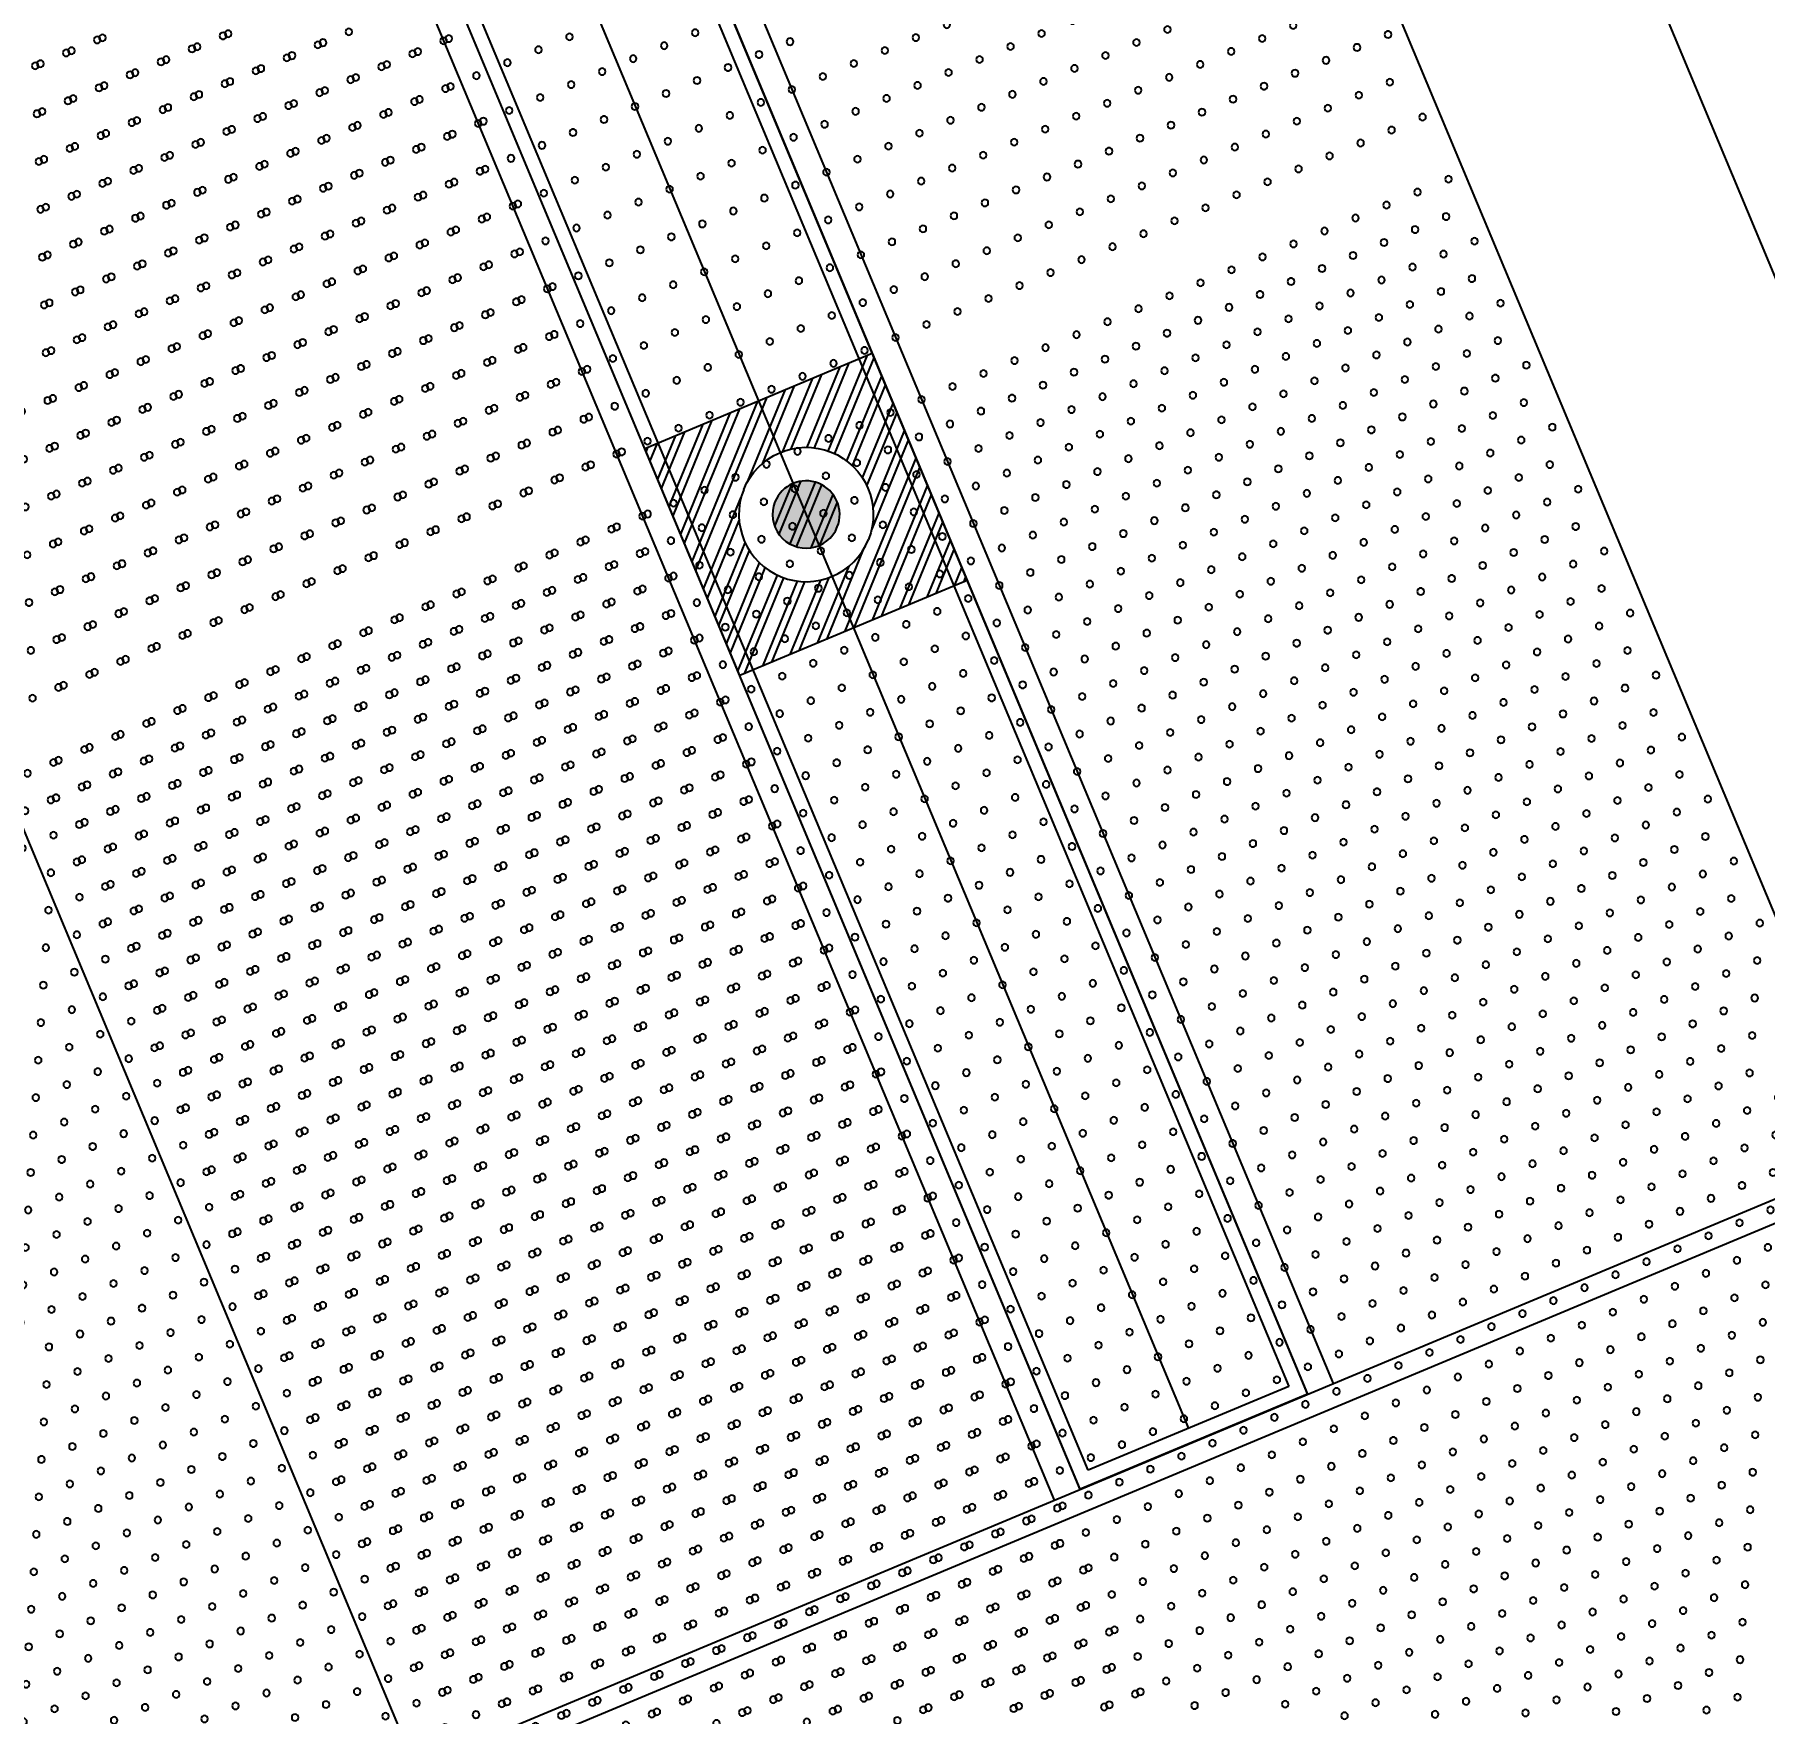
# Model space of a CAD drawing. Header units: millimetres. Extents: x 712803 to 922331, y -1382701 to -1225629.
# Drawn here: x 792707 to 794251, y -1324319 to -1322820 of the extents above; entities that cross this region are included whole.
import ezdxf

# ---------------------------------------------------------------- set-up
doc = ezdxf.new("R2010")
doc.units = ezdxf.units.MM
doc.header["$LTSCALE"] = 10
doc.header["$MEASUREMENT"] = 0
for name, color, linetype in [('I—平顶—分格线', 8, 'Continuous'), ('I—平顶—喷淋', 21, 'Continuous'), ('I—平顶—填充01(线状)', 8, 'Continuous'), ('I—平顶—暖通', 144, 'Continuous'), ('I—平顶—造型', 122, 'Continuous'), ('I—装饰—尺寸标注', 232, 'Continuous')]:
    doc.layers.add(name, color=color, linetype=linetype)
doc.styles.add('ARIAL', font='arial.ttf')
doc.dimstyles.new('XD30', dxfattribs={"dimscale": 30, "dimtxt": 2.5, "dimasz": 1, "dimexe": 1, "dimexo": 1, "dimgap": 0.8, "dimtad": 1, "dimdec": 0, "dimrnd": 5, "dimdsep": 46, "dimtxsty": 'ARIAL', "dimblk1": 'ARCHTICK', "dimblk2": 'ARCHTICK', "dimsah": 1, "dimcen": -0.9, "dimdle": 1, "dimclrd": 256, "dimclre": 256, "dimclrt": 40, "dimaunit": 1, "dimadec": 0, "dimazin": 0, "dimtfac": 0.35, "dimtdec": 0, "dimtix": 1, "dimtmove": 2, "dimatfit": 3, "dimldrblk": 'ARCHTICK', "dimfxl": 0, "dimtvp": 0.8, "dimtolj": 1, "dimtzin": 0, "dimarcsym": 0})

# ---------------------------------------------------------------- blocks, each defined once
blk = doc.blocks.new('_ArchTick')
at = {"color": 0, "linetype": 'ByBlock', "const_width": 0.15}
blk.add_lwpolyline([(-0.5, -0.5), (0.5, 0.5)], dxfattribs=at)
blk = doc.blocks.new('*D1586')
at = {"layer": 'Defpoints', "color": 0, "ltscale": 50, "transparency": 16777216}
for p in [(712802.6, -1325596.1, 277.1), (794966.1, -1327810.6, 276.8), (794557.8, -1327981.3)]:
    blk.add_point(p, dxfattribs=at)
at = {"layer": 'I—装饰—尺寸标注', "lineweight": -2, "ltscale": 50, "transparency": 16777216}
for p, q in [((781534.8, -1296829.9), (794569.3, -1328009)), ((781408, -1296915.4), (781574.1, -1296846)), ((794673.4, -1327932.9), (794530.1, -1327992.9))]:
    blk.add_line(p, q, dxfattribs=at)
at = {"layer": 'I—装饰—尺寸标注', "lineweight": -2, "ltscale": 50, "transparency": 16777216, "xscale": 30, "yscale": 30, "zscale": 30}
for p, rotation in [((781546.4, -1296857.5), 112.6875065896419), ((794557.8, -1327981.3), 292.6875065896419)]:
    blk.add_blockref('_ArchTick', p, dxfattribs=dict(at, rotation=rotation))
at = {"layer": 'I—装饰—尺寸标注', "color": 40, "ltscale": 50, "transparency": 16777216, "insert": (788109.6, -1312395.4), "char_height": 75, "attachment_point": 5, "rotation": 292.6875, "style": 'ARIAL'}
blk.add_mtext('\\A1;33735', dxfattribs=at)
blk = doc.blocks.new('*U1700')
for p, q in [((269.01, 80.59), (3847.14, 80.59)), ((3847.14, 80.59), (3847.14, 0)), ((273.75, 75.85), (3842.4, 75.85)), ((3842.4, 75.85), (3842.4, 4.74)), ((273.75, 40.3), (3842.4, 40.3)), ((3847.14, 0), (269.01, 0)), ((3842.4, 4.74), (273.75, 4.74))]:
    blk.add_line(p, q)
blk = doc.blocks.new('上下喷1111')
h = blk.add_hatch(color=256)
h.dxf.hatch_style = 1
edge = h.paths.add_edge_path()
edge.add_arc((0, 0), 0.5, 0, 180)
edge.add_arc((0, 0), 0.5, 180, 360)
at = {"elevation": 0}
for points in [[(-1, 0, -1), (1, 0, 0.084041)], [(-1, 0, 1), (1, 0, -0.084041)]]:
    blk.add_lwpolyline(points, format="xyb", dxfattribs=at)
blk.add_lwpolyline([(0.5, 0, 1), (-0.5, 0, 1)], format="xyb", close=True, dxfattribs=at)
blk = doc.blocks.new('4560')
at = {"layer": 'I—平顶—分格线', "color": 1}
for centre in [(-2960, -20), (-2880, -20), (-2800, -20), (-2720, -20), (-2640, -20), (-2560, -20), (-2920, -35), (-2840, -35), (-2760, -35), (-2680, -35), (-2600, -35), (-2960, -50), (-2880, -50), (-2800, -50), (-2720, -50), (-2640, -50), (-2560, -50), (-2960, -80), (-2920, -65), (-2880, -80), (-2840, -65), (-2800, -80), (-2760, -65), (-2720, -80), (-2680, -65), (-2640, -80), (-2600, -65), (-2560, -80), (-2920, -95), (-2840, -95), (-2760, -95), (-2680, -95), (-2600, -95), (-2960, -110), (-2880, -110), (-2800, -110), (-2720, -110), (-2640, -110), (-2560, -110), (-2920, -125), (-2840, -125), (-2760, -125), (-2680, -125), (-2600, -125), (-2520, -125), (-2960, -140), (-2880, -140), (-2800, -140), (-2720, -140), (-2640, -140), (-2560, -140), (-2920, -155), (-2840, -155), (-2760, -155), (-2680, -155), (-2600, -155), (-2520, -155), (-2960, -170), (-2880, -170), (-2800, -170), (-2720, -170), (-2640, -170), (-2560, -170), (-2920, -185), (-2840, -185), (-2760, -185), (-2680, -185), (-2600, -185), (-2520, -185), (-2960, -200), (-2880, -200), (-2800, -200), (-2720, -200), (-2640, -200), (-2560, -200), (-2480, -200), (-2920, -215), (-2840, -215), (-2760, -215), (-2680, -215), (-2600, -215), (-2520, -215), (-2960, -230), (-2880, -230), (-2800, -230), (-2720, -230), (-2640, -230), (-2560, -230), (-2480, -230), (-2920, -245), (-2840, -245), (-2760, -245), (-2680, -245), (-2600, -245), (-2520, -245), (-2960, -260), (-2880, -260), (-2800, -260), (-2720, -260), (-2640, -260), (-2560, -260), (-2480, -260), (-2920, -275), (-2840, -275), (-2760, -275), (-2680, -275), (-2600, -275), (-2520, -275), (-2960, -290), (-2880, -290), (-2800, -290), (-2720, -290), (-2640, -290), (-2560, -290), (-2480, -290), (-2920, -305), (-2840, -305), (-2760, -305), (-2680, -305), (-2600, -305), (-2520, -305), (-2440, -305), (-2960, -320), (-2880, -320), (-2800, -320), (-2720, -320), (-2640, -320), (-2560, -320), (-2480, -320), (-2920, -335), (-2840, -335), (-2760, -335), (-2680, -335), (-2600, -335), (-2520, -335), (-2440, -335), (-2960, -350), (-2880, -350), (-2800, -350), (-2720, -350), (-2640, -350), (-2560, -350), (-2480, -350), (-2920, -365), (-2840, -365), (-2760, -365), (-2680, -365), (-2600, -365), (-2520, -365), (-2440, -365), (-2960, -380), (-2880, -380), (-2800, -380), (-2720, -380), (-2640, -380), (-2560, -380), (-2480, -380), (-2920, -395), (-2840, -395), (-2760, -395), (-2680, -395), (-2600, -395), (-2520, -395), (-2960, -410), (-2880, -410), (-2800, -410), (-2720, -410), (-2640, -410), (-2560, -410), (-2920, -425), (-2840, -425), (-2760, -425), (-2680, -425), (-2600, -425), (-2960, -440), (-2880, -440), (-2800, -440), (-2720, -440), (-2640, -440), (-2920, -455), (-2840, -455), (-2760, -455), (-2680, -455), (-2960, -470), (-2880, -470), (-2800, -470), (-2720, -470), (-2920, -485), (-2840, -485), (-2760, -485), (-2960, -500), (-2880, -500), (-2800, -500), (-2720, -500), (-2920, -515), (-2840, -515), (-2760, -515), (-2680, -515), (-2960, -530), (-2880, -530), (-2800, -530), (-2720, -530), (-2920, -545), (-2840, -545), (-2760, -545), (-2680, -545), (-2960, -560), (-2880, -560), (-2800, -560), (-2720, -560), (-2920, -575), (-2840, -575), (-2760, -575), (-2680, -575), (-2960, -590), (-2920, -605), (-2880, -590), (-2840, -605), (-2800, -590), (-2760, -605), (-2720, -590), (-2680, -605), (-2640, -590), (-2960, -620), (-2880, -620), (-2800, -620), (-2720, -620), (-2640, -620), (-2920, -635), (-2840, -635), (-2760, -635), (-2680, -635), (-2960, -650), (-2880, -650), (-2800, -650), (-2720, -650), (-2640, -650), (-2920, -665), (-2840, -665), (-2760, -665), (-2680, -665), (-2960, -680), (-2880, -680), (-2800, -680), (-2720, -680), (-2640, -680), (-2920, -695), (-2840, -695), (-2760, -695), (-2680, -695), (-2600, -695), (-2960, -710), (-2880, -710), (-2800, -710), (-2720, -710), (-2640, -710), (-2920, -725), (-2840, -725), (-2760, -725), (-2680, -725), (-2600, -725), (-2960, -740), (-2880, -740), (-2800, -740), (-2720, -740), (-2640, -740), (-2920, -755), (-2840, -755), (-2760, -755), (-2680, -755), (-2600, -755), (-2960, -770), (-2880, -770), (-2800, -770), (-2720, -770), (-2640, -770), (-2920, -785), (-2840, -785), (-2760, -785), (-2680, -785), (-2600, -785), (-2960, -800), (-2880, -800), (-2800, -800), (-2720, -800), (-2640, -800), (-2560, -800), (-2920, -815), (-2840, -815), (-2760, -815), (-2680, -815), (-2600, -815), (-2960, -830), (-2880, -830), (-2800, -830), (-2720, -830), (-2640, -830), (-2560, -830), (-2920, -845), (-2840, -845), (-2760, -845), (-2680, -845), (-2600, -845), (-2960, -860), (-2880, -860), (-2800, -860), (-2720, -860), (-2640, -860), (-2560, -860), (-2920, -875), (-2840, -875), (-2760, -875), (-2680, -875), (-2600, -875), (-2520, -875), (-2960, -890), (-2880, -890), (-2800, -890), (-2720, -890), (-2640, -890), (-2560, -890), (-2920, -905), (-2840, -905), (-2760, -905), (-2680, -905), (-2600, -905), (-2520, -905), (-2960, -920), (-2880, -920), (-2800, -920), (-2720, -920), (-2640, -920), (-2560, -920), (-2920, -935), (-2840, -935), (-2760, -935), (-2680, -935), (-2600, -935), (-2520, -935), (-2960, -950), (-2880, -950), (-2800, -950), (-2720, -950), (-2640, -950), (-2560, -950), (-2920, -965), (-2840, -965), (-2760, -965), (-2680, -965), (-2600, -965), (-2520, -965), (-2960, -980), (-2880, -980), (-2800, -980), (-2720, -980), (-2640, -980), (-2560, -980), (-2480, -980), (-2920, -995), (-2840, -995), (-2760, -995), (-2680, -995), (-2600, -995), (-2520, -995), (-2960, -1010), (-2880, -1010), (-2800, -1010), (-2720, -1010), (-2640, -1010), (-2560, -1010), (-2480, -1010), (-2920, -1025), (-2840, -1025), (-2760, -1025), (-2680, -1025), (-2600, -1025), (-2520, -1025), (-2960, -1040), (-2880, -1040), (-2800, -1040), (-2720, -1040), (-2640, -1040), (-2560, -1040), (-2480, -1040), (-2920, -1055), (-2840, -1055), (-2760, -1055), (-2680, -1055), (-2600, -1055), (-2520, -1055), (-2960, -1070), (-2880, -1070), (-2800, -1070), (-2720, -1070), (-2640, -1070), (-2560, -1070), (-2480, -1070), (-2920, -1085), (-2840, -1085), (-2760, -1085), (-2680, -1085), (-2600, -1085), (-2520, -1085), (-2440, -1085), (-2960, -1100), (-2880, -1100), (-2800, -1100), (-2720, -1100), (-2640, -1100), (-2560, -1100), (-2480, -1100), (-2960, -1130), (-2920, -1115), (-2880, -1130), (-2840, -1115), (-2800, -1130), (-2760, -1115), (-2720, -1130), (-2680, -1115), (-2640, -1130), (-2600, -1115), (-2560, -1130), (-2520, -1115), (-2480, -1130), (-2440, -1115), (-2920, -1145), (-2840, -1145), (-2760, -1145), (-2680, -1145), (-2600, -1145), (-2520, -1145), (-2440, -1145), (-2960, -1160), (-2880, -1160), (-2800, -1160), (-2720, -1160), (-2640, -1160), (-2560, -1160), (-2480, -1160), (-2920, -1175), (-2840, -1175), (-2760, -1175), (-2680, -1175), (-2600, -1175), (-2520, -1175), (-2960, -1190), (-2880, -1190), (-2800, -1190), (-2720, -1190), (-2640, -1190), (-2560, -1190), (-2920, -1205), (-2840, -1205), (-2760, -1205), (-2680, -1205), (-2600, -1205), (-2960, -1220), (-2880, -1220), (-2800, -1220), (-2720, -1220), (-2640, -1220), (-2920, -1235), (-2840, -1235), (-2760, -1235), (-2680, -1235), (-2960, -1250), (-2880, -1250), (-2800, -1250), (-2720, -1250), (-2920, -1265), (-2840, -1265), (-2760, -1265), (-2960, -1280), (-2880, -1280), (-2800, -1280), (-2920, -1295), (-2840, -1295), (-2960, -1310), (-2880, -1310), (-2920, -1325), (-2960, -1340)]:
    blk.add_circle(centre, 3, dxfattribs=at)
blk = doc.blocks.new('30-1')
at = {"layer": 'I—平顶—分格线'}
for centre in [(-335, -745.6), (-305, -745.6), (-410, -775.6), (-380, -775.6), (-350, -775.6), (-320, -775.6), (-290, -775.6), (-485, -805.6), (-455, -805.6), (-425, -805.6), (-395, -805.6), (-365, -805.6), (-335, -805.6), (-305, -805.6), (-275, -805.6), (-560, -835.6), (-530, -835.6), (-500, -835.6), (-470, -835.6), (-440, -835.6), (-410, -835.6), (-380, -835.6), (-350, -835.6), (-320, -835.6), (-290, -835.6), (-260, -835.6), (-635, -865.6), (-605, -865.6), (-575, -865.6), (-545, -865.6), (-515, -865.6), (-485, -865.6), (-455, -865.6), (-425, -865.6), (-395, -865.6), (-365, -865.6), (-335, -865.6), (-305, -865.6), (-275, -865.6), (-245, -865.6), (-680, -895.6), (-650, -895.6), (-620, -895.6), (-590, -895.6), (-560, -895.6), (-530, -895.6), (-500, -895.6), (-470, -895.6), (-440, -895.6), (-410, -895.6), (-380, -895.6), (-350, -895.6), (-320, -895.6), (-290, -895.6), (-260, -895.6), (-230, -895.6), (-755, -925.6), (-725, -925.6), (-695, -925.6), (-665, -925.6), (-635, -925.6), (-605, -925.6), (-575, -925.6), (-545, -925.6), (-515, -925.6), (-485, -925.6), (-455, -925.6), (-425, -925.6), (-395, -925.6), (-365, -925.6), (-335, -925.6), (-305, -925.6), (-275, -925.6), (-245, -925.6), (-215, -925.6), (-830, -955.6), (-800, -955.6), (-770, -955.6), (-740, -955.6), (-710, -955.6), (-680, -955.6), (-650, -955.6), (-620, -955.6), (-590, -955.6), (-560, -955.6), (-530, -955.6), (-500, -955.6), (-470, -955.6), (-440, -955.6), (-410, -955.6), (-380, -955.6), (-350, -955.6), (-320, -955.6), (-290, -955.6), (-260, -955.6), (-230, -955.6), (-200, -955.6), (-50, -955.6), (-20, -955.6), (-905, -985.6), (-875, -985.6), (-845, -985.6), (-815, -985.6), (-785, -985.6), (-755, -985.6), (-725, -985.6), (-695, -985.6), (-665, -985.6), (-635, -985.6), (-605, -985.6), (-575, -985.6), (-545, -985.6), (-515, -985.6), (-485, -985.6), (-455, -985.6), (-425, -985.6), (-395, -985.6), (-365, -985.6), (-335, -985.6), (-305, -985.6), (-275, -985.6), (-245, -985.6), (-215, -985.6), (-185, -985.6), (-125, -985.6), (-95, -985.6), (-65, -985.6), (-35, -985.6), (-980, -1015.6), (-950, -1015.6), (-920, -1015.6), (-890, -1015.6), (-860, -1015.6), (-830, -1015.6), (-800, -1015.6), (-770, -1015.6), (-740, -1015.6), (-710, -1015.6), (-680, -1015.6), (-650, -1015.6), (-620, -1015.6), (-590, -1015.6), (-560, -1015.6), (-530, -1015.6), (-500, -1015.6), (-470, -1015.6), (-440, -1015.6), (-410, -1015.6), (-380, -1015.6), (-350, -1015.6), (-320, -1015.6), (-290, -1015.6), (-260, -1015.6), (-230, -1015.6), (-200, -1015.6), (-170, -1015.6), (-140, -1015.6), (-110, -1015.6), (-80, -1015.6), (-50, -1015.6), (-20, -1015.6), (-1055, -1045.6), (-1025, -1045.6), (-995, -1045.6), (-965, -1045.6), (-935, -1045.6), (-905, -1045.6), (-875, -1045.6), (-845, -1045.6), (-815, -1045.6), (-785, -1045.6), (-755, -1045.6), (-725, -1045.6), (-695, -1045.6), (-665, -1045.6), (-635, -1045.6), (-605, -1045.6), (-575, -1045.6), (-545, -1045.6), (-515, -1045.6), (-485, -1045.6), (-455, -1045.6), (-425, -1045.6), (-395, -1045.6), (-365, -1045.6), (-335, -1045.6), (-305, -1045.6), (-275, -1045.6), (-245, -1045.6), (-215, -1045.6), (-185, -1045.6), (-155, -1045.6), (-125, -1045.6), (-95, -1045.6), (-65, -1045.6), (-35, -1045.6), (-1130, -1075.6), (-1100, -1075.6), (-1070, -1075.6), (-1040, -1075.6), (-1010, -1075.6), (-980, -1075.6), (-950, -1075.6), (-920, -1075.6), (-890, -1075.6), (-860, -1075.6), (-830, -1075.6), (-800, -1075.6), (-770, -1075.6), (-740, -1075.6), (-710, -1075.6), (-680, -1075.6), (-650, -1075.6), (-620, -1075.6), (-590, -1075.6), (-560, -1075.6), (-530, -1075.6), (-500, -1075.6), (-470, -1075.6), (-440, -1075.6), (-410, -1075.6), (-380, -1075.6), (-350, -1075.6), (-320, -1075.6), (-290, -1075.6), (-260, -1075.6), (-230, -1075.6), (-200, -1075.6), (-170, -1075.6), (-140, -1075.6), (-110, -1075.6), (-80, -1075.6), (-50, -1075.6), (-20, -1075.6), (-1205, -1105.6), (-1175, -1105.6), (-1145, -1105.6), (-1115, -1105.6), (-1085, -1105.6), (-1055, -1105.6), (-1025, -1105.6), (-995, -1105.6), (-965, -1105.6), (-935, -1105.6), (-905, -1105.6), (-875, -1105.6), (-845, -1105.6), (-815, -1105.6), (-785, -1105.6), (-755, -1105.6), (-725, -1105.6), (-695, -1105.6), (-665, -1105.6), (-635, -1105.6), (-605, -1105.6), (-575, -1105.6), (-545, -1105.6), (-515, -1105.6), (-485, -1105.6), (-455, -1105.6), (-425, -1105.6), (-395, -1105.6), (-365, -1105.6), (-335, -1105.6), (-305, -1105.6), (-275, -1105.6), (-245, -1105.6), (-215, -1105.6), (-185, -1105.6), (-155, -1105.6), (-125, -1105.6), (-95, -1105.6), (-65, -1105.6), (-35, -1105.6), (-1280, -1135.6), (-1250, -1135.6), (-1220, -1135.6), (-1190, -1135.6), (-1160, -1135.6), (-1130, -1135.6), (-1100, -1135.6), (-1070, -1135.6), (-1040, -1135.6), (-1010, -1135.6), (-980, -1135.6), (-950, -1135.6), (-920, -1135.6), (-890, -1135.6), (-860, -1135.6), (-830, -1135.6), (-800, -1135.6), (-770, -1135.6), (-740, -1135.6), (-710, -1135.6), (-680, -1135.6), (-650, -1135.6), (-620, -1135.6), (-590, -1135.6), (-560, -1135.6), (-530, -1135.6), (-500, -1135.6), (-470, -1135.6), (-440, -1135.6), (-410, -1135.6), (-380, -1135.6), (-350, -1135.6), (-320, -1135.6), (-290, -1135.6), (-260, -1135.6), (-230, -1135.6), (-200, -1135.6), (-170, -1135.6), (-140, -1135.6), (-110, -1135.6), (-80, -1135.6), (-50, -1135.6), (-20, -1135.6), (-1325, -1165.6), (-1295, -1165.6), (-1265, -1165.6), (-1235, -1165.6), (-1205, -1165.6), (-1175, -1165.6), (-1145, -1165.6), (-1115, -1165.6), (-1085, -1165.6), (-1055, -1165.6), (-1025, -1165.6), (-995, -1165.6), (-965, -1165.6), (-935, -1165.6), (-905, -1165.6), (-875, -1165.6), (-845, -1165.6), (-815, -1165.6), (-785, -1165.6), (-755, -1165.6), (-725, -1165.6), (-695, -1165.6), (-665, -1165.6), (-635, -1165.6), (-605, -1165.6), (-575, -1165.6), (-545, -1165.6), (-515, -1165.6), (-485, -1165.6), (-455, -1165.6), (-425, -1165.6), (-395, -1165.6), (-365, -1165.6), (-335, -1165.6), (-305, -1165.6), (-275, -1165.6), (-245, -1165.6), (-215, -1165.6), (-185, -1165.6), (-155, -1165.6), (-125, -1165.6), (-95, -1165.6), (-65, -1165.6), (-35, -1165.6), (-1370, -1195.6), (-1340, -1195.6), (-1310, -1195.6), (-1280, -1195.6), (-1250, -1195.6), (-1220, -1195.6), (-1190, -1195.6), (-1160, -1195.6), (-1130, -1195.6), (-1100, -1195.6), (-1070, -1195.6), (-1040, -1195.6), (-1010, -1195.6), (-980, -1195.6), (-950, -1195.6), (-920, -1195.6), (-890, -1195.6), (-860, -1195.6), (-830, -1195.6), (-800, -1195.6), (-770, -1195.6), (-740, -1195.6), (-710, -1195.6), (-680, -1195.6), (-650, -1195.6), (-620, -1195.6), (-590, -1195.6), (-560, -1195.6), (-530, -1195.6), (-500, -1195.6), (-470, -1195.6), (-440, -1195.6), (-410, -1195.6), (-380, -1195.6), (-350, -1195.6), (-320, -1195.6), (-290, -1195.6), (-260, -1195.6), (-230, -1195.6), (-200, -1195.6), (-170, -1195.6), (-140, -1195.6), (-110, -1195.6), (-80, -1195.6), (-50, -1195.6), (-20, -1195.6), (-1385, -1225.6), (-1355, -1225.6), (-1325, -1225.6), (-1295, -1225.6), (-1265, -1225.6), (-1235, -1225.6), (-1205, -1225.6), (-1175, -1225.6), (-1145, -1225.6), (-1115, -1225.6), (-1085, -1225.6), (-1055, -1225.6), (-1025, -1225.6), (-995, -1225.6), (-965, -1225.6), (-935, -1225.6), (-905, -1225.6), (-875, -1225.6), (-845, -1225.6), (-815, -1225.6), (-785, -1225.6), (-755, -1225.6), (-725, -1225.6), (-695, -1225.6), (-665, -1225.6), (-635, -1225.6), (-605, -1225.6), (-575, -1225.6), (-545, -1225.6), (-515, -1225.6), (-485, -1225.6), (-455, -1225.6), (-425, -1225.6), (-395, -1225.6), (-365, -1225.6), (-335, -1225.6), (-305, -1225.6), (-275, -1225.6), (-245, -1225.6), (-215, -1225.6), (-185, -1225.6), (-155, -1225.6), (-125, -1225.6), (-95, -1225.6), (-65, -1225.6), (-35, -1225.6), (-1370, -1255.6), (-1340, -1255.6), (-1310, -1255.6), (-1280, -1255.6), (-1250, -1255.6), (-1220, -1255.6), (-1190, -1255.6), (-1160, -1255.6), (-1130, -1255.6), (-1100, -1255.6), (-1070, -1255.6), (-1040, -1255.6), (-1010, -1255.6), (-980, -1255.6), (-950, -1255.6), (-920, -1255.6), (-890, -1255.6), (-860, -1255.6), (-830, -1255.6), (-800, -1255.6), (-770, -1255.6), (-740, -1255.6), (-710, -1255.6), (-680, -1255.6), (-650, -1255.6), (-620, -1255.6), (-590, -1255.6), (-560, -1255.6), (-530, -1255.6), (-500, -1255.6), (-470, -1255.6), (-440, -1255.6), (-410, -1255.6), (-380, -1255.6), (-350, -1255.6), (-320, -1255.6), (-290, -1255.6), (-260, -1255.6), (-230, -1255.6), (-200, -1255.6), (-170, -1255.6), (-140, -1255.6), (-110, -1255.6), (-80, -1255.6), (-50, -1255.6), (-20, -1255.6), (-1385, -1285.6), (-1355, -1285.6), (-1325, -1285.6), (-1295, -1285.6), (-1265, -1285.6), (-1235, -1285.6), (-1205, -1285.6), (-1175, -1285.6), (-1145, -1285.6), (-1115, -1285.6), (-1085, -1285.6), (-1055, -1285.6), (-1025, -1285.6), (-995, -1285.6), (-965, -1285.6), (-935, -1285.6), (-905, -1285.6), (-875, -1285.6), (-845, -1285.6), (-815, -1285.6), (-785, -1285.6), (-755, -1285.6), (-725, -1285.6), (-695, -1285.6), (-665, -1285.6), (-635, -1285.6), (-605, -1285.6), (-575, -1285.6), (-545, -1285.6), (-515, -1285.6), (-485, -1285.6), (-455, -1285.6), (-425, -1285.6), (-395, -1285.6), (-365, -1285.6), (-335, -1285.6), (-305, -1285.6), (-275, -1285.6), (-245, -1285.6), (-215, -1285.6), (-185, -1285.6), (-155, -1285.6), (-125, -1285.6), (-95, -1285.6), (-65, -1285.6), (-35, -1285.6), (-1370, -1315.6), (-1340, -1315.6), (-1310, -1315.6), (-1280, -1315.6), (-1250, -1315.6), (-1220, -1315.6), (-1190, -1315.6), (-1160, -1315.6), (-1130, -1315.6), (-1100, -1315.6), (-1070, -1315.6), (-1040, -1315.6), (-1010, -1315.6), (-980, -1315.6), (-950, -1315.6), (-920, -1315.6), (-890, -1315.6), (-860, -1315.6), (-830, -1315.6), (-800, -1315.6), (-770, -1315.6), (-740, -1315.6), (-710, -1315.6), (-680, -1315.6), (-650, -1315.6), (-620, -1315.6), (-590, -1315.6), (-560, -1315.6), (-530, -1315.6), (-500, -1315.6), (-470, -1315.6), (-440, -1315.6), (-410, -1315.6), (-380, -1315.6), (-350, -1315.6), (-320, -1315.6), (-290, -1315.6), (-260, -1315.6), (-230, -1315.6), (-200, -1315.6), (-170, -1315.6), (-140, -1315.6), (-110, -1315.6), (-80, -1315.6), (-50, -1315.6), (-20, -1315.6), (-1385, -1345.6), (-1355, -1345.6), (-1325, -1345.6), (-1295, -1345.6), (-1265, -1345.6), (-1235, -1345.6), (-1205, -1345.6), (-1175, -1345.6), (-1145, -1345.6), (-1115, -1345.6), (-1085, -1345.6), (-1055, -1345.6), (-1025, -1345.6), (-995, -1345.6), (-965, -1345.6), (-935, -1345.6), (-905, -1345.6), (-875, -1345.6), (-845, -1345.6), (-815, -1345.6), (-785, -1345.6), (-755, -1345.6), (-725, -1345.6), (-695, -1345.6), (-665, -1345.6), (-635, -1345.6), (-605, -1345.6), (-575, -1345.6), (-545, -1345.6), (-515, -1345.6), (-485, -1345.6), (-455, -1345.6), (-425, -1345.6), (-395, -1345.6), (-365, -1345.6), (-335, -1345.6), (-305, -1345.6), (-275, -1345.6), (-245, -1345.6), (-215, -1345.6), (-185, -1345.6), (-155, -1345.6), (-125, -1345.6), (-95, -1345.6), (-65, -1345.6), (-35, -1345.6), (-1370, -1375.6), (-1340, -1375.6), (-1310, -1375.6), (-1280, -1375.6), (-1250, -1375.6), (-1220, -1375.6), (-1190, -1375.6), (-1160, -1375.6), (-1130, -1375.6), (-1100, -1375.6), (-1070, -1375.6), (-1040, -1375.6), (-1010, -1375.6), (-980, -1375.6), (-950, -1375.6), (-920, -1375.6), (-890, -1375.6), (-860, -1375.6), (-830, -1375.6), (-800, -1375.6), (-770, -1375.6), (-740, -1375.6), (-710, -1375.6), (-680, -1375.6), (-650, -1375.6), (-620, -1375.6), (-590, -1375.6), (-560, -1375.6), (-530, -1375.6), (-500, -1375.6), (-470, -1375.6), (-440, -1375.6), (-410, -1375.6), (-380, -1375.6), (-350, -1375.6), (-320, -1375.6), (-290, -1375.6), (-260, -1375.6), (-230, -1375.6), (-200, -1375.6), (-170, -1375.6), (-140, -1375.6), (-110, -1375.6), (-80, -1375.6), (-50, -1375.6), (-20, -1375.6), (-1385, -1405.6), (-1355, -1405.6), (-1325, -1405.6), (-1295, -1405.6), (-1265, -1405.6), (-1235, -1405.6), (-1205, -1405.6), (-1175, -1405.6), (-1145, -1405.6), (-1115, -1405.6), (-1085, -1405.6), (-1055, -1405.6), (-1025, -1405.6), (-995, -1405.6), (-965, -1405.6), (-935, -1405.6), (-905, -1405.6), (-875, -1405.6), (-845, -1405.6), (-815, -1405.6), (-785, -1405.6), (-755, -1405.6), (-725, -1405.6), (-695, -1405.6), (-665, -1405.6), (-635, -1405.6), (-605, -1405.6), (-575, -1405.6), (-545, -1405.6), (-515, -1405.6), (-485, -1405.6), (-455, -1405.6), (-425, -1405.6), (-395, -1405.6), (-365, -1405.6), (-335, -1405.6), (-305, -1405.6), (-275, -1405.6), (-245, -1405.6), (-215, -1405.6), (-185, -1405.6), (-155, -1405.6), (-125, -1405.6), (-95, -1405.6), (-65, -1405.6), (-35, -1405.6), (-1370, -1435.6), (-1340, -1435.6), (-1310, -1435.6), (-1280, -1435.6), (-1250, -1435.6), (-1220, -1435.6), (-1190, -1435.6), (-1160, -1435.6), (-1130, -1435.6), (-1100, -1435.6), (-1070, -1435.6), (-1040, -1435.6), (-1010, -1435.6), (-980, -1435.6), (-950, -1435.6), (-920, -1435.6), (-890, -1435.6), (-860, -1435.6), (-830, -1435.6), (-800, -1435.6), (-770, -1435.6), (-740, -1435.6), (-710, -1435.6), (-680, -1435.6), (-650, -1435.6), (-620, -1435.6), (-590, -1435.6), (-560, -1435.6), (-530, -1435.6), (-500, -1435.6), (-470, -1435.6), (-440, -1435.6), (-410, -1435.6), (-380, -1435.6), (-350, -1435.6), (-320, -1435.6), (-290, -1435.6), (-260, -1435.6), (-230, -1435.6), (-200, -1435.6), (-170, -1435.6), (-140, -1435.6), (-110, -1435.6), (-80, -1435.6), (-50, -1435.6), (-20, -1435.6), (-1385, -1465.6), (-1355, -1465.6), (-1325, -1465.6), (-1295, -1465.6), (-1265, -1465.6), (-1235, -1465.6), (-1205, -1465.6), (-1175, -1465.6), (-1145, -1465.6), (-1115, -1465.6), (-1085, -1465.6), (-1055, -1465.6), (-1025, -1465.6), (-995, -1465.6), (-965, -1465.6), (-935, -1465.6), (-905, -1465.6), (-875, -1465.6), (-845, -1465.6), (-815, -1465.6), (-785, -1465.6), (-755, -1465.6), (-725, -1465.6), (-695, -1465.6), (-665, -1465.6), (-635, -1465.6), (-605, -1465.6), (-575, -1465.6), (-545, -1465.6), (-515, -1465.6), (-485, -1465.6), (-455, -1465.6), (-425, -1465.6), (-395, -1465.6), (-365, -1465.6), (-335, -1465.6), (-305, -1465.6), (-275, -1465.6), (-245, -1465.6), (-215, -1465.6), (-185, -1465.6), (-155, -1465.6), (-125, -1465.6), (-95, -1465.6), (-65, -1465.6), (-35, -1465.6), (-1370, -1495.6), (-1340, -1495.6), (-1310, -1495.6), (-1280, -1495.6), (-1250, -1495.6), (-1220, -1495.6), (-1190, -1495.6), (-1160, -1495.6), (-1130, -1495.6), (-1100, -1495.6), (-1070, -1495.6), (-1040, -1495.6), (-1010, -1495.6), (-980, -1495.6), (-950, -1495.6), (-920, -1495.6), (-890, -1495.6), (-860, -1495.6), (-830, -1495.6), (-800, -1495.6), (-770, -1495.6), (-740, -1495.6), (-710, -1495.6), (-680, -1495.6), (-650, -1495.6), (-620, -1495.6), (-590, -1495.6), (-560, -1495.6), (-530, -1495.6), (-500, -1495.6), (-470, -1495.6), (-440, -1495.6), (-410, -1495.6), (-380, -1495.6), (-350, -1495.6), (-320, -1495.6), (-290, -1495.6), (-260, -1495.6), (-230, -1495.6), (-200, -1495.6), (-170, -1495.6), (-140, -1495.6), (-110, -1495.6), (-80, -1495.6), (-50, -1495.6), (-20, -1495.6), (-1385, -1525.6), (-1355, -1525.6), (-1325, -1525.6), (-1295, -1525.6), (-1265, -1525.6), (-1235, -1525.6), (-1205, -1525.6), (-1175, -1525.6), (-1145, -1525.6), (-1115, -1525.6), (-1085, -1525.6), (-1055, -1525.6), (-1025, -1525.6), (-995, -1525.6), (-965, -1525.6), (-935, -1525.6), (-905, -1525.6), (-875, -1525.6), (-845, -1525.6), (-815, -1525.6), (-785, -1525.6), (-755, -1525.6), (-725, -1525.6), (-695, -1525.6), (-665, -1525.6), (-635, -1525.6), (-605, -1525.6), (-575, -1525.6), (-545, -1525.6), (-515, -1525.6), (-485, -1525.6), (-455, -1525.6), (-425, -1525.6), (-395, -1525.6), (-365, -1525.6), (-335, -1525.6), (-305, -1525.6), (-275, -1525.6), (-245, -1525.6), (-215, -1525.6), (-185, -1525.6), (-155, -1525.6), (-125, -1525.6), (-95, -1525.6), (-65, -1525.6), (-35, -1525.6), (-1370, -1555.6), (-1340, -1555.6), (-1310, -1555.6), (-1280, -1555.6), (-1250, -1555.6), (-1220, -1555.6), (-1190, -1555.6), (-1160, -1555.6), (-1130, -1555.6), (-1100, -1555.6), (-1070, -1555.6), (-1040, -1555.6), (-1010, -1555.6), (-980, -1555.6), (-950, -1555.6), (-920, -1555.6), (-890, -1555.6), (-860, -1555.6), (-830, -1555.6), (-800, -1555.6), (-770, -1555.6), (-740, -1555.6), (-710, -1555.6), (-680, -1555.6), (-650, -1555.6), (-620, -1555.6), (-590, -1555.6), (-560, -1555.6), (-530, -1555.6), (-500, -1555.6), (-470, -1555.6), (-440, -1555.6), (-410, -1555.6), (-380, -1555.6), (-350, -1555.6), (-320, -1555.6), (-290, -1555.6), (-260, -1555.6), (-230, -1555.6), (-200, -1555.6), (-170, -1555.6), (-140, -1555.6), (-110, -1555.6), (-80, -1555.6), (-50, -1555.6), (-20, -1555.6), (-1385, -1585.6), (-1355, -1585.6), (-1325, -1585.6), (-1295, -1585.6), (-1265, -1585.6), (-1235, -1585.6), (-1205, -1585.6), (-1175, -1585.6), (-1145, -1585.6), (-1115, -1585.6), (-1085, -1585.6), (-1055, -1585.6), (-1025, -1585.6), (-995, -1585.6), (-965, -1585.6), (-935, -1585.6), (-905, -1585.6), (-875, -1585.6), (-845, -1585.6), (-815, -1585.6), (-785, -1585.6), (-755, -1585.6), (-725, -1585.6), (-695, -1585.6), (-665, -1585.6), (-635, -1585.6), (-605, -1585.6), (-575, -1585.6), (-545, -1585.6), (-515, -1585.6), (-485, -1585.6), (-455, -1585.6), (-425, -1585.6), (-395, -1585.6), (-365, -1585.6), (-335, -1585.6), (-305, -1585.6), (-275, -1585.6), (-245, -1585.6), (-215, -1585.6), (-185, -1585.6), (-155, -1585.6), (-125, -1585.6), (-95, -1585.6), (-65, -1585.6), (-35, -1585.6), (-1370, -1615.6), (-1340, -1615.6), (-1310, -1615.6), (-1280, -1615.6), (-1250, -1615.6), (-1220, -1615.6), (-1190, -1615.6), (-1160, -1615.6), (-1130, -1615.6), (-1100, -1615.6), (-1070, -1615.6), (-1040, -1615.6), (-1010, -1615.6), (-980, -1615.6), (-950, -1615.6), (-920, -1615.6), (-890, -1615.6), (-860, -1615.6), (-830, -1615.6), (-800, -1615.6), (-770, -1615.6), (-740, -1615.6), (-710, -1615.6), (-680, -1615.6), (-650, -1615.6), (-620, -1615.6), (-590, -1615.6), (-560, -1615.6), (-530, -1615.6), (-500, -1615.6), (-470, -1615.6), (-440, -1615.6), (-410, -1615.6), (-380, -1615.6), (-350, -1615.6), (-320, -1615.6), (-290, -1615.6), (-260, -1615.6), (-230, -1615.6), (-200, -1615.6), (-170, -1615.6), (-140, -1615.6), (-110, -1615.6), (-80, -1615.6), (-50, -1615.6), (-20, -1615.6), (-1385, -1645.6), (-1355, -1645.6), (-1325, -1645.6), (-1295, -1645.6), (-1265, -1645.6), (-1235, -1645.6), (-1205, -1645.6), (-1175, -1645.6), (-1145, -1645.6), (-1115, -1645.6), (-1085, -1645.6), (-1055, -1645.6), (-1025, -1645.6), (-995, -1645.6), (-965, -1645.6), (-935, -1645.6), (-905, -1645.6), (-875, -1645.6), (-845, -1645.6), (-815, -1645.6), (-785, -1645.6), (-755, -1645.6), (-725, -1645.6), (-695, -1645.6), (-665, -1645.6), (-635, -1645.6), (-605, -1645.6), (-575, -1645.6), (-545, -1645.6), (-515, -1645.6), (-485, -1645.6), (-455, -1645.6), (-425, -1645.6), (-395, -1645.6), (-365, -1645.6), (-335, -1645.6), (-305, -1645.6), (-275, -1645.6), (-245, -1645.6), (-215, -1645.6), (-185, -1645.6), (-155, -1645.6), (-125, -1645.6), (-95, -1645.6), (-65, -1645.6), (-35, -1645.6), (-1370, -1675.6), (-1340, -1675.6), (-1310, -1675.6), (-1280, -1675.6), (-1250, -1675.6), (-1220, -1675.6), (-1190, -1675.6), (-1160, -1675.6), (-1130, -1675.6), (-1100, -1675.6), (-1070, -1675.6), (-1040, -1675.6), (-1010, -1675.6), (-980, -1675.6), (-950, -1675.6), (-920, -1675.6), (-890, -1675.6), (-860, -1675.6), (-830, -1675.6), (-800, -1675.6), (-770, -1675.6), (-740, -1675.6), (-710, -1675.6), (-680, -1675.6), (-650, -1675.6), (-620, -1675.6), (-590, -1675.6), (-560, -1675.6), (-530, -1675.6), (-500, -1675.6), (-470, -1675.6), (-440, -1675.6), (-410, -1675.6), (-380, -1675.6), (-350, -1675.6), (-320, -1675.6), (-290, -1675.6), (-260, -1675.6), (-230, -1675.6), (-200, -1675.6), (-170, -1675.6), (-140, -1675.6), (-110, -1675.6), (-80, -1675.6), (-50, -1675.6), (-20, -1675.6), (-1385, -1705.6), (-1355, -1705.6), (-1325, -1705.6), (-1295, -1705.6), (-1265, -1705.6), (-1235, -1705.6), (-1205, -1705.6), (-1175, -1705.6), (-1145, -1705.6), (-1115, -1705.6), (-1085, -1705.6), (-1055, -1705.6), (-1025, -1705.6), (-995, -1705.6), (-965, -1705.6), (-935, -1705.6), (-905, -1705.6), (-875, -1705.6), (-845, -1705.6), (-815, -1705.6), (-785, -1705.6), (-755, -1705.6), (-725, -1705.6), (-695, -1705.6), (-665, -1705.6), (-635, -1705.6), (-605, -1705.6), (-575, -1705.6), (-545, -1705.6), (-515, -1705.6), (-485, -1705.6), (-455, -1705.6), (-425, -1705.6), (-395, -1705.6), (-365, -1705.6), (-335, -1705.6), (-305, -1705.6), (-275, -1705.6), (-245, -1705.6), (-215, -1705.6), (-185, -1705.6), (-155, -1705.6), (-125, -1705.6), (-95, -1705.6), (-65, -1705.6), (-35, -1705.6), (-1370, -1735.6), (-1340, -1735.6), (-1310, -1735.6), (-1280, -1735.6), (-1250, -1735.6), (-1220, -1735.6), (-1190, -1735.6), (-1160, -1735.6), (-1130, -1735.6), (-1100, -1735.6), (-1070, -1735.6), (-1040, -1735.6), (-1010, -1735.6), (-980, -1735.6), (-950, -1735.6), (-920, -1735.6), (-890, -1735.6), (-860, -1735.6), (-830, -1735.6), (-800, -1735.6), (-770, -1735.6), (-740, -1735.6), (-710, -1735.6), (-680, -1735.6), (-650, -1735.6), (-620, -1735.6), (-590, -1735.6), (-560, -1735.6), (-530, -1735.6), (-500, -1735.6), (-470, -1735.6), (-440, -1735.6), (-410, -1735.6), (-380, -1735.6), (-350, -1735.6), (-320, -1735.6), (-290, -1735.6), (-260, -1735.6), (-230, -1735.6), (-200, -1735.6), (-170, -1735.6), (-140, -1735.6), (-110, -1735.6), (-80, -1735.6), (-50, -1735.6), (-20, -1735.6), (-1385, -1765.6), (-1355, -1765.6), (-1325, -1765.6), (-1295, -1765.6), (-1265, -1765.6), (-1235, -1765.6), (-1205, -1765.6), (-1175, -1765.6), (-1145, -1765.6), (-1115, -1765.6), (-1085, -1765.6), (-1055, -1765.6), (-1025, -1765.6), (-995, -1765.6), (-965, -1765.6), (-935, -1765.6), (-905, -1765.6), (-875, -1765.6), (-845, -1765.6), (-815, -1765.6), (-785, -1765.6), (-755, -1765.6), (-725, -1765.6), (-695, -1765.6), (-665, -1765.6), (-635, -1765.6), (-605, -1765.6), (-575, -1765.6), (-545, -1765.6), (-515, -1765.6), (-485, -1765.6), (-455, -1765.6), (-425, -1765.6), (-395, -1765.6), (-365, -1765.6), (-335, -1765.6), (-305, -1765.6), (-275, -1765.6), (-245, -1765.6), (-215, -1765.6), (-185, -1765.6), (-155, -1765.6), (-125, -1765.6), (-95, -1765.6), (-65, -1765.6), (-35, -1765.6), (-1370, -1795.6), (-1340, -1795.6), (-1310, -1795.6), (-1280, -1795.6), (-1250, -1795.6), (-1220, -1795.6), (-1190, -1795.6), (-1160, -1795.6), (-1130, -1795.6), (-1100, -1795.6), (-1070, -1795.6), (-1040, -1795.6), (-1010, -1795.6), (-980, -1795.6), (-950, -1795.6), (-920, -1795.6), (-890, -1795.6), (-860, -1795.6), (-830, -1795.6), (-800, -1795.6), (-770, -1795.6), (-740, -1795.6), (-710, -1795.6), (-680, -1795.6), (-650, -1795.6), (-620, -1795.6), (-590, -1795.6), (-560, -1795.6), (-530, -1795.6), (-500, -1795.6), (-470, -1795.6), (-440, -1795.6), (-410, -1795.6), (-380, -1795.6), (-350, -1795.6), (-320, -1795.6), (-290, -1795.6), (-260, -1795.6), (-230, -1795.6), (-200, -1795.6), (-170, -1795.6), (-140, -1795.6), (-110, -1795.6), (-80, -1795.6), (-50, -1795.6), (-20, -1795.6), (-1385, -1825.6), (-1355, -1825.6), (-1325, -1825.6), (-1295, -1825.6), (-1265, -1825.6), (-1235, -1825.6), (-1205, -1825.6), (-1175, -1825.6), (-1145, -1825.6), (-1115, -1825.6), (-1085, -1825.6), (-1055, -1825.6), (-1025, -1825.6), (-995, -1825.6), (-965, -1825.6), (-935, -1825.6), (-905, -1825.6), (-875, -1825.6), (-845, -1825.6), (-815, -1825.6), (-785, -1825.6), (-755, -1825.6), (-725, -1825.6), (-695, -1825.6), (-665, -1825.6), (-635, -1825.6), (-605, -1825.6), (-575, -1825.6), (-545, -1825.6), (-515, -1825.6), (-485, -1825.6), (-455, -1825.6), (-425, -1825.6), (-395, -1825.6), (-365, -1825.6), (-335, -1825.6), (-305, -1825.6), (-275, -1825.6), (-245, -1825.6), (-215, -1825.6), (-185, -1825.6), (-155, -1825.6), (-125, -1825.6), (-95, -1825.6), (-65, -1825.6), (-35, -1825.6), (-1370, -1855.6), (-1340, -1855.6), (-1310, -1855.6), (-1280, -1855.6), (-1250, -1855.6), (-1220, -1855.6), (-1190, -1855.6), (-1160, -1855.6), (-1130, -1855.6), (-1100, -1855.6), (-1070, -1855.6), (-1040, -1855.6), (-1010, -1855.6), (-980, -1855.6), (-950, -1855.6), (-920, -1855.6), (-890, -1855.6), (-860, -1855.6), (-830, -1855.6), (-800, -1855.6), (-770, -1855.6), (-740, -1855.6), (-710, -1855.6), (-680, -1855.6), (-650, -1855.6), (-620, -1855.6), (-590, -1855.6), (-560, -1855.6), (-530, -1855.6), (-500, -1855.6), (-470, -1855.6), (-440, -1855.6), (-410, -1855.6), (-380, -1855.6), (-350, -1855.6), (-320, -1855.6), (-290, -1855.6), (-260, -1855.6), (-230, -1855.6), (-200, -1855.6), (-170, -1855.6), (-140, -1855.6), (-110, -1855.6), (-80, -1855.6), (-50, -1855.6), (-20, -1855.6), (-1385, -1885.6), (-1355, -1885.6), (-1325, -1885.6), (-1295, -1885.6), (-1265, -1885.6), (-1235, -1885.6), (-1205, -1885.6), (-1175, -1885.6), (-1145, -1885.6), (-1115, -1885.6), (-1085, -1885.6), (-1055, -1885.6), (-1025, -1885.6), (-995, -1885.6), (-965, -1885.6), (-935, -1885.6), (-905, -1885.6), (-875, -1885.6), (-845, -1885.6), (-815, -1885.6), (-785, -1885.6), (-755, -1885.6), (-725, -1885.6), (-695, -1885.6), (-665, -1885.6), (-635, -1885.6), (-605, -1885.6), (-575, -1885.6), (-545, -1885.6), (-515, -1885.6), (-485, -1885.6), (-455, -1885.6), (-425, -1885.6), (-395, -1885.6), (-365, -1885.6), (-335, -1885.6), (-305, -1885.6), (-275, -1885.6), (-245, -1885.6), (-215, -1885.6), (-185, -1885.6), (-155, -1885.6), (-125, -1885.6), (-95, -1885.6), (-65, -1885.6), (-35, -1885.6), (-1370, -1915.6), (-1340, -1915.6), (-1310, -1915.6), (-1280, -1915.6), (-1250, -1915.6), (-1220, -1915.6), (-1190, -1915.6), (-1160, -1915.6), (-1130, -1915.6), (-1100, -1915.6), (-1070, -1915.6), (-1040, -1915.6), (-1010, -1915.6), (-980, -1915.6), (-950, -1915.6), (-920, -1915.6), (-890, -1915.6), (-860, -1915.6), (-830, -1915.6), (-800, -1915.6), (-770, -1915.6), (-740, -1915.6), (-710, -1915.6), (-680, -1915.6), (-650, -1915.6), (-620, -1915.6), (-590, -1915.6), (-560, -1915.6), (-530, -1915.6), (-500, -1915.6), (-470, -1915.6), (-440, -1915.6), (-410, -1915.6), (-380, -1915.6), (-350, -1915.6), (-320, -1915.6), (-290, -1915.6), (-260, -1915.6), (-230, -1915.6), (-200, -1915.6), (-170, -1915.6), (-140, -1915.6), (-110, -1915.6), (-80, -1915.6), (-50, -1915.6), (-20, -1915.6), (-1385, -1945.6), (-1355, -1945.6), (-1325, -1945.6), (-1295, -1945.6), (-1265, -1945.6), (-1235, -1945.6), (-1205, -1945.6), (-1175, -1945.6), (-1145, -1945.6), (-1115, -1945.6), (-1085, -1945.6), (-1055, -1945.6), (-1025, -1945.6), (-995, -1945.6), (-965, -1945.6), (-935, -1945.6), (-905, -1945.6), (-875, -1945.6), (-845, -1945.6), (-815, -1945.6), (-785, -1945.6), (-755, -1945.6), (-725, -1945.6), (-695, -1945.6), (-665, -1945.6), (-635, -1945.6), (-605, -1945.6), (-575, -1945.6), (-545, -1945.6), (-515, -1945.6), (-485, -1945.6), (-455, -1945.6), (-425, -1945.6), (-395, -1945.6), (-365, -1945.6), (-335, -1945.6), (-305, -1945.6), (-275, -1945.6), (-245, -1945.6), (-215, -1945.6), (-185, -1945.6), (-155, -1945.6), (-125, -1945.6), (-95, -1945.6), (-65, -1945.6), (-35, -1945.6), (-1370, -1975.6), (-1340, -1975.6), (-1310, -1975.6), (-1280, -1975.6), (-1250, -1975.6), (-1220, -1975.6), (-1190, -1975.6), (-1160, -1975.6), (-1130, -1975.6), (-1100, -1975.6), (-1070, -1975.6), (-1040, -1975.6), (-1010, -1975.6), (-980, -1975.6), (-950, -1975.6), (-920, -1975.6), (-890, -1975.6), (-860, -1975.6), (-830, -1975.6), (-800, -1975.6), (-770, -1975.6), (-740, -1975.6), (-710, -1975.6), (-680, -1975.6), (-650, -1975.6), (-620, -1975.6), (-590, -1975.6), (-560, -1975.6), (-530, -1975.6), (-500, -1975.6), (-470, -1975.6), (-440, -1975.6), (-410, -1975.6), (-380, -1975.6), (-350, -1975.6), (-320, -1975.6), (-290, -1975.6), (-260, -1975.6), (-230, -1975.6), (-200, -1975.6), (-170, -1975.6), (-140, -1975.6), (-110, -1975.6), (-80, -1975.6), (-50, -1975.6), (-20, -1975.6), (-1385, -2005.6), (-1355, -2005.6), (-1325, -2005.6), (-1295, -2005.6), (-1265, -2005.6), (-1235, -2005.6), (-1205, -2005.6), (-1175, -2005.6), (-1145, -2005.6), (-1115, -2005.6), (-1085, -2005.6), (-1055, -2005.6), (-1025, -2005.6), (-995, -2005.6), (-965, -2005.6), (-935, -2005.6), (-905, -2005.6), (-875, -2005.6), (-845, -2005.6), (-815, -2005.6), (-785, -2005.6), (-755, -2005.6), (-725, -2005.6), (-695, -2005.6), (-665, -2005.6), (-635, -2005.6), (-605, -2005.6), (-575, -2005.6), (-545, -2005.6), (-515, -2005.6), (-485, -2005.6), (-455, -2005.6), (-425, -2005.6), (-395, -2005.6), (-365, -2005.6), (-335, -2005.6), (-305, -2005.6), (-275, -2005.6), (-245, -2005.6), (-215, -2005.6), (-185, -2005.6), (-155, -2005.6), (-125, -2005.6), (-95, -2005.6), (-65, -2005.6), (-35, -2005.6), (-1370, -2035.6), (-1340, -2035.6), (-1310, -2035.6), (-1280, -2035.6), (-1250, -2035.6), (-1220, -2035.6), (-1190, -2035.6), (-1160, -2035.6), (-1130, -2035.6), (-1100, -2035.6), (-1070, -2035.6), (-1040, -2035.6), (-1010, -2035.6), (-980, -2035.6), (-950, -2035.6), (-920, -2035.6), (-890, -2035.6), (-860, -2035.6), (-830, -2035.6), (-800, -2035.6), (-770, -2035.6), (-740, -2035.6), (-710, -2035.6), (-680, -2035.6), (-650, -2035.6), (-620, -2035.6), (-590, -2035.6), (-560, -2035.6), (-530, -2035.6), (-500, -2035.6), (-470, -2035.6), (-440, -2035.6), (-410, -2035.6), (-380, -2035.6), (-350, -2035.6), (-320, -2035.6), (-290, -2035.6), (-260, -2035.6), (-230, -2035.6), (-200, -2035.6), (-170, -2035.6), (-140, -2035.6), (-110, -2035.6), (-80, -2035.6), (-50, -2035.6), (-20, -2035.6), (-1385, -2065.6), (-1355, -2065.6), (-1325, -2065.6), (-1295, -2065.6), (-1265, -2065.6), (-1235, -2065.6), (-1205, -2065.6), (-1175, -2065.6), (-1145, -2065.6), (-1115, -2065.6), (-1085, -2065.6), (-1055, -2065.6), (-1025, -2065.6), (-995, -2065.6), (-965, -2065.6), (-935, -2065.6), (-905, -2065.6), (-875, -2065.6), (-845, -2065.6), (-815, -2065.6), (-785, -2065.6), (-755, -2065.6), (-725, -2065.6), (-695, -2065.6), (-665, -2065.6), (-635, -2065.6), (-605, -2065.6), (-575, -2065.6), (-545, -2065.6), (-515, -2065.6), (-485, -2065.6), (-455, -2065.6), (-425, -2065.6), (-395, -2065.6), (-365, -2065.6), (-335, -2065.6), (-305, -2065.6), (-275, -2065.6), (-245, -2065.6), (-215, -2065.6), (-185, -2065.6), (-155, -2065.6), (-125, -2065.6), (-95, -2065.6), (-65, -2065.6), (-35, -2065.6), (-1370, -2095.6), (-1340, -2095.6), (-1310, -2095.6), (-1280, -2095.6), (-1250, -2095.6), (-1220, -2095.6), (-1190, -2095.6), (-1160, -2095.6), (-1130, -2095.6), (-1100, -2095.6), (-1070, -2095.6), (-1040, -2095.6), (-1010, -2095.6), (-980, -2095.6), (-950, -2095.6), (-920, -2095.6), (-890, -2095.6), (-860, -2095.6), (-830, -2095.6), (-800, -2095.6), (-770, -2095.6), (-740, -2095.6), (-710, -2095.6), (-680, -2095.6), (-650, -2095.6), (-620, -2095.6), (-590, -2095.6), (-560, -2095.6), (-530, -2095.6), (-500, -2095.6), (-470, -2095.6), (-440, -2095.6), (-410, -2095.6), (-380, -2095.6), (-350, -2095.6), (-320, -2095.6), (-290, -2095.6), (-260, -2095.6), (-230, -2095.6), (-200, -2095.6), (-170, -2095.6), (-140, -2095.6), (-110, -2095.6), (-80, -2095.6), (-50, -2095.6), (-20, -2095.6)]:
    blk.add_circle(centre, 3, dxfattribs=at)

msp = doc.modelspace()

# ---------------------------------------------------------------- hatches: boundary and pattern name
at = {"layer": 'I—平顶—填充01(线状)', "extrusion": (0.000109945, 4.5974e-05, 1)}
h = msp.add_hatch(dxfattribs=at)
h.set_pattern_fill('ANSI32', color=256, scale=50, angle=0.0069)
h.set_pattern_definition([(67.69612, (787885.001, -1347098.345), (-17.3472, 7.115979), []), (67.69612, (787893.156, -1347094.934), (-17.3472, 7.115979), [])])
h.paths.add_polyline_path([(793539.5, -1323307.7), (793336.5, -1323392.6), (793251.7, -1323189.7), (793454.6, -1323104.8)])
edge = h.paths.add_edge_path(flags=16)
edge.add_arc((793395.7, -1323248.7), 60, -21.8547, 158.1453, ccw=False)
edge = h.paths.add_edge_path(flags=16)
edge.add_arc((793395.7, -1323248.7), 60, 158.1453, 338.1453)
edge = h.paths.add_edge_path(flags=16)
edge.add_arc((793395.7, -1323248.7), 30, -21.8547, 158.1453)
edge.add_arc((793395.7, -1323248.7), 30, 158.1453, 338.1453)

# ---------------------------------------------------------------- linework, layer by layer
at = {"layer": 'I—平顶—分格线', "extrusion": (0.000109945, 4.5974e-05, 1), "elevation": 26.2}
for points in [[(790785, -1314726.1), (794553.4, -1323737.3)], [(790582, -1314811), (794353.4, -1323829.1)], [(789000.2, -1324013.7), (794138.9, -1321864.8)]]:
    msp.add_lwpolyline(points, dxfattribs=at)
at = {"layer": 'I—平顶—造型', "extrusion": (0.000109945, 4.5974e-05, 1)}
for p, q in [((790071.7, -1315016.2, 103.5), (793843.1, -1324034.4, -0.2)), ((790097.7, -1315013.5, 103.4), (793866.1, -1324024.7, -0.2)), ((789848.6, -1315117.6, 103.4), (793617, -1324128.9, -0.2)), ((789871.7, -1315108, 103.4), (793640.1, -1324119.3, -0.2))]:
    msp.add_line(p, q, dxfattribs=at)
at = {"layer": 'I—平顶—造型', "extrusion": (0.000109945, 4.5974e-05, 1), "elevation": 26.4}
msp.add_lwpolyline([(793539.5, -1323307.7), (793336.5, -1323392.6), (793251.6, -1323189.7), (793454.6, -1323104.8)], close=True, dxfattribs=at)
at = {"layer": 'I—平顶—造型', "extrusion": (0.000109945, 4.5974e-05, 1), "elevation": 26.2}
for points in [[(789834.2, -1325710.9), (794867.1, -1323606.1)], [(789841.9, -1325729.3), (794874.8, -1323624.6)]]:
    msp.add_lwpolyline(points, dxfattribs=at)

# ---------------------------------------------------------------- block references
at = {"layer": 'I—平顶—分格线', "extrusion": (-0.000109945, -4.5974e-05, -1), "zscale": -0.9999999999999996}
for name, p, rotation in [('4560', (-792822.4, -1320155.3, -26.2), 67.30579002689106), ('4560', (-792107.4, -1320454.3, -26.2), 67.30579002689106), ('30-1', (-794796.1, -1324874.9, -26.2), 157.3057900268911), ('30-1', (-794081.1, -1325173.9, -26.2), 157.3057900268911)]:
    msp.add_blockref(name, p, dxfattribs=dict(at, rotation=rotation))
at = {"layer": 'I—平顶—喷淋', "extrusion": (0.000109944, 4.59888e-05, 1), "xscale": 60.0000000000007, "yscale": 60.0000000000007, "zscale": 60.0000000000007, "rotation": 338.1452542579892}
msp.add_blockref('上下喷1111', (793395.6, -1323248.7, 26.4), dxfattribs=at)
at = {"layer": 'I—平顶—暖通', "extrusion": (0.000109945, 4.5974e-05, 1), "xscale": 2.729779411674137, "yscale": 2.729779411674137, "zscale": 2.729779411674137, "rotation": 292.6962276811273}
msp.add_blockref('*U1700', (789588.3, -1314430.5, -25.6), dxfattribs=at)

# ---------------------------------------------------------------- dimensions: what is measured, and where the dimension line sits
at = {"layer": 'I—装饰—尺寸标注', "color": 6, "ltscale": 50}
dim = msp.add_linear_dim(base=(794557.8, -1327981.3, -277.1), p1=(712802.6, -1325596.1), p2=(794966.1, -1327810.6, -0.3), angle=292.6875, dimstyle='XD30', dxfattribs=at)
dim.commit()
dim.dimension.update_dxf_attribs({"geometry": '*D1586', "text_midpoint": (788109.6, -1312395.4, -277.1)})

doc.saveas('drawing.dxf')
